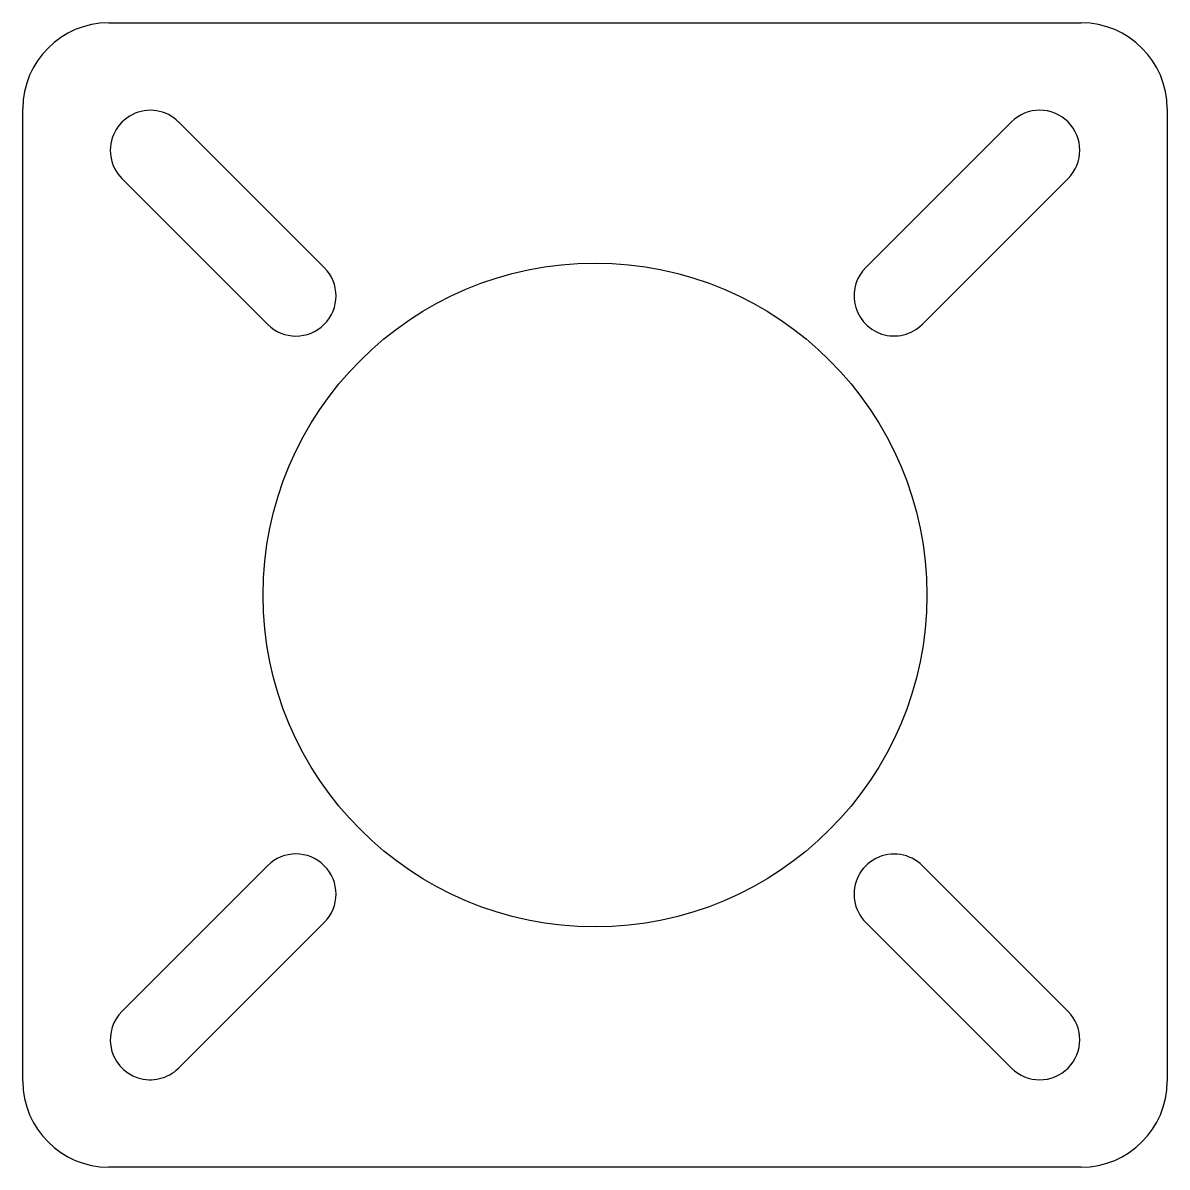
# Model space of a CAD drawing. Header units: millimetres. Extents: x 0 to 200, y 0 to 200.
import ezdxf

# ---------------------------------------------------------------- set-up
doc = ezdxf.new("R2010")
doc.units = ezdxf.units.MM

msp = doc.modelspace()

# ---------------------------------------------------------------- linework, layer by layer
at = {"color": 7, "linetype": 'Continuous'}
for p, q in [((15, 200), (185, 200)), ((0, 15), (0, 185)), ((200, 185), (200, 15)), ((52.68, 157.22), (27.22, 182.68)), ((172.78, 182.68), (147.32, 157.22)), ((17.32, 172.78), (42.78, 147.32)), ((157.22, 147.32), (182.68, 172.78)), ((42.78, 52.68), (17.32, 27.22)), ((182.68, 27.22), (157.22, 52.68)), ((27.22, 17.32), (52.68, 42.78)), ((147.32, 42.78), (172.78, 17.32)), ((185, 0), (15, 0))]:
    msp.add_line(p, q, dxfattribs=at)
msp.add_circle((100, 100), 58, dxfattribs=at)
for centre, radius, start, end in [((15.01, 184.99), 15.01, 90.0209, 179.9791), ((184.99, 184.99), 15.01, 0.0209, 89.9791), ((22.28, 177.72), 7, 45.0676, 188.9862), ((177.73, 177.73), 7, 315, 135), ((22.28, 177.73), 7.01, 189.0232, 224.9373), ((47.73, 152.27), 7, 225, 45), ((152.27, 152.28), 7, 135.0301, 189.013), ((152.27, 152.27), 7, 188.9552, 314.9884), ((47.73, 47.73), 7, 315, 135), ((152.28, 47.72), 7, 45.0676, 188.9862), ((152.28, 47.73), 7.01, 189.0232, 224.9373), ((22.27, 22.28), 7, 135.0301, 189.013), ((177.73, 22.27), 7, 225, 45), ((22.27, 22.27), 7, 188.9552, 314.9884), ((15.01, 15.01), 15.01, 180.0209, 269.9791), ((184.99, 15.01), 15.01, 270.0209, 359.9791)]:
    msp.add_arc(centre, radius, start, end, dxfattribs=at)

doc.saveas('drawing.dxf')
